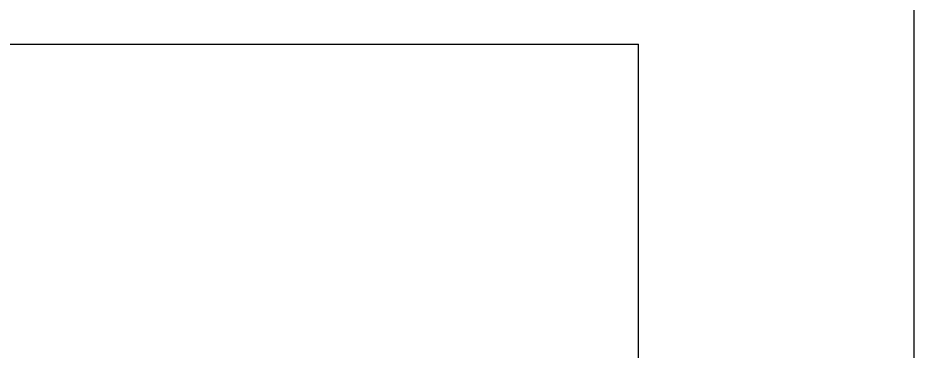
# Model space of a CAD drawing. Header units: millimetres. Extents: x 169 to 14583, y -399 to 10804.
# Drawn here: x 6013.3 to 6501.3, y 2199.4 to 2380.6 of the extents above; entities that cross this region are included whole.
import ezdxf

# ---------------------------------------------------------------- set-up
doc = ezdxf.new("R2010")
doc.units = ezdxf.units.MM
doc.header["$LTSCALE"] = 35
doc.layers.add('1', color=70, linetype='Continuous')
doc.styles.add('SLDTEXTSTYLE2', font='TXT', dxfattribs={"width": 0.7})
doc.dimstyles.new('SLDDIMSTYLE2', dxfattribs={"dimtxt": 105.988363, "dimasz": 26.25, "dimexe": 0, "dimexo": 0.0625, "dimgap": 26.497091, "dimtad": 0, "dimtih": 1, "dimtoh": 1, "dimdec": 0, "dimrnd": 1e-09, "dimzin": 12, "dimdsep": 46, "dimtxsty": 'SLDTEXTSTYLE2', "dimblk1": 'NONE', "dimblk2": 'NONE', "dimsah": 1, "dimcen": 0.09, "dimadec": 0, "dimazin": 3, "dimtfac": 1, "dimtdec": 3, "dimtofl": 0, "dimtmove": 0, "dimatfit": 3, "dimldrblk": 'NONE', "dimfxl": 0, "dimfrac": 2, "dimtolj": 1, "dimtzin": 12, "dimarcsym": 0})

# ---------------------------------------------------------------- blocks, each defined once
blk = doc.blocks.new('_D_5')
at = {"layer": '1'}
blk.add_line((6466.28, 3276.16), (4712.39, 3276.16), dxfattribs=at)
at = {"layer": '1', "insert": (4429.09, 3333.8), "char_height": 92.604, "attachment_point": 1, "style": 'SLDTEXTSTYLE2'}
blk.add_mtext('2200', dxfattribs=at)
blk = doc.blocks.new('_None')

msp = doc.modelspace()

# ---------------------------------------------------------------- linework, layer by layer
at = {"color": 7, "linetype": 'Continuous', "lineweight": 18}
for p, q in [((6501.279, 1076.159), (6501.279, 3276.159)), ((5471.279, 2366.159), (6351.279, 2366.159)), ((6351.279, 2169.459), (6351.279, 2366.159))]:
    msp.add_line(p, q, dxfattribs=at)

# ---------------------------------------------------------------- dimensions: what is measured, and where the dimension line sits
at = {"layer": '1'}
dim = msp.add_ordinate_dim(feature_location=(6501.279, 3276.159), offset=(-1788.886, 0), dtype=0, origin=(5301.279, 1076.159), dimstyle='SLDDIMSTYLE2', dxfattribs=at)
dim.commit()
dim.dimension.update_dxf_attribs({"geometry": '_D_5', "text_midpoint": (4570.743, 3276.159)})

doc.saveas('drawing.dxf')
